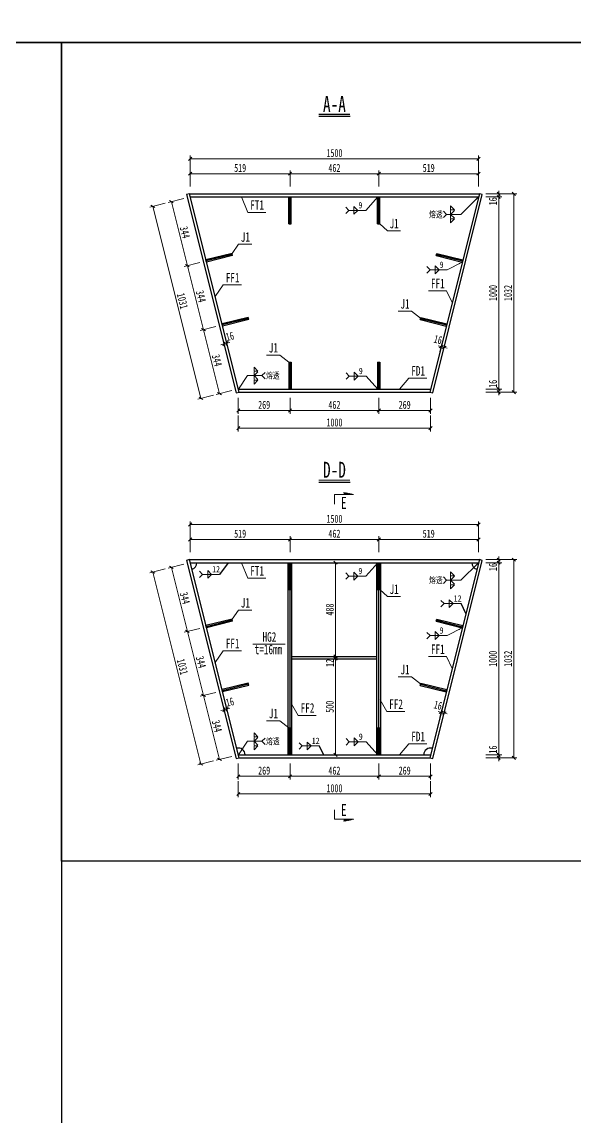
# Model space of a CAD drawing. Header units: millimetres. Extents: x -60009 to 63758, y -2164 to 95433.
# Drawn here: x 6144 to 9022, y 63072 to 68775 of the extents above; entities that cross this region are included whole.
import ezdxf
from ezdxf.enums import TextEntityAlignment as Align

# ---------------------------------------------------------------- set-up
doc = ezdxf.new("R2010")
doc.units = ezdxf.units.MM
doc.layers.get('Defpoints').update_dxf_attribs({"color": 8})
for name, color, linetype, lineweight in [('Dim', 4, 'Continuous', 15), ('文字', 7, 'Continuous', 15), ('标注线及字体', 2, 'Continuous', 15), ('细实线', 4, 'Continuous', 15), ('钢板粗线', 1, 'Continuous', 25)]:
    doc.layers.add(name, color=color, linetype=linetype, lineweight=lineweight)
doc.layers.add('Text', color=4, linetype='Continuous')
doc.styles.add('111', font='仿宋_GB2312.TTF', dxfattribs={"width": 0.7})
doc.styles.add('BM_Dim', font='仿宋_GB2312.TTF', dxfattribs={"width": 0.85})
doc.styles.add('SMEDI', font='仿宋_GB2312.TTF', dxfattribs={"width": 0.75})
doc.styles.get("Standard").update_dxf_attribs({"font": '仿宋_GB2312.TTF'})
doc.dimstyles.new('200', dxfattribs={"dimscale": 0, "dimtxt": 2.5, "dimasz": 1, "dimexe": 1, "dimexo": 1, "dimgap": 0.6, "dimtad": 1, "dimdec": 0, "dimdsep": 46, "dimtxsty": '111', "dimblk": 'OBLIQUE', "dimcen": 0, "dimclrd": 4, "dimclre": 4, "dimclrt": 4, "dimadec": 1, "dimazin": 2, "dimtfac": 1, "dimtdec": 0, "dimtix": 1, "dimtmove": 2, "dimatfit": 3, "dimfxl": 4, "dimfxlon": 1, "dimtolj": 1, "dimlwd": -1, "dimlwe": -1, "dimarcsym": 0})
doc.dimstyles.new('MSteel_1.0_1.0', dxfattribs={"dimtxt": 3, "dimasz": 1.2, "dimexe": 1, "dimexo": 1, "dimgap": 1, "dimtad": 3, "dimtoh": 1, "dimdec": 0, "dimzin": 0, "dimdsep": 46, "dimtxsty": 'Standard', "dimblk": 'ARCHTICK', "dimcen": 0.09, "dimclrd": 3, "dimclre": 3, "dimadec": 0, "dimazin": 0, "dimtfac": 1, "dimtdec": 4, "dimtofl": 0, "dimtmove": 0, "dimatfit": 3, "dimfxl": 1, "dimtolj": 1, "dimtzin": 0, "dimarcsym": 0})

# ---------------------------------------------------------------- blocks, each defined once
blk = doc.blocks.new('12-140加劲 无焊孔')
at = {"layer": 'Defpoints'}
blk.add_line((0, -140), (0, 0), dxfattribs=at)
at = {"layer": '钢板粗线'}
for p, q in [((-6, 0), (6, 0)), ((-6, -140), (-6, 0)), ((6, -140), (6, 0)), ((-6, -140), (6, -140))]:
    blk.add_line(p, q, dxfattribs=at)
blk = doc.blocks.new('_Oblique')
at = {"color": 0, "linetype": 'ByBlock', "lineweight": -2}
blk.add_line((-0.5, -0.5), (0.5, 0.5), dxfattribs=at)
blk = doc.blocks.new('*D1882')
at = {"layer": 'Defpoints', "color": 0}
for p in [(-231, 105.2), (-750, -16), (-231, -16)]:
    blk.add_point(p, dxfattribs=at)
at = {"layer": '细实线', "color": 4}
for p, q in [((-750, 38.5), (-750, 121.8)), ((-231, 38.5), (-231, 121.8)), ((-750, 105.2), (-231, 105.2))]:
    blk.add_line(p, q, dxfattribs=at)
at = {"layer": '细实线', "color": 4, "xscale": 16.66666666666666, "yscale": 16.66666666666666, "zscale": 16.66666666666666, "rotation": 180}
blk.add_blockref('_Oblique', (-750, 105.2), dxfattribs=at)
at = {"layer": '细实线', "color": 4, "xscale": 16.66666666666666, "yscale": 16.66666666666666, "zscale": 16.66666666666666}
blk.add_blockref('_Oblique', (-231, 105.2), dxfattribs=at)
at = {"layer": '细实线', "color": 4, "insert": (-490.5, 135), "char_height": 41.67, "attachment_point": 5, "style": '111'}
blk.add_mtext('\\A1;519', dxfattribs=at)
blk = doc.blocks.new('*D1883')
at = {"layer": 'Defpoints', "color": 0}
for p in [(231, 105.2), (-231, -16), (231, -16)]:
    blk.add_point(p, dxfattribs=at)
at = {"layer": '细实线', "color": 4}
for p, q in [((-231, 38.5), (-231, 121.8)), ((231, 38.5), (231, 121.8)), ((-231, 105.2), (231, 105.2))]:
    blk.add_line(p, q, dxfattribs=at)
at = {"layer": '细实线', "color": 4, "xscale": 16.66666666666666, "yscale": 16.66666666666666, "zscale": 16.66666666666666, "rotation": 180}
blk.add_blockref('_Oblique', (-231, 105.2), dxfattribs=at)
at = {"layer": '细实线', "color": 4, "xscale": 16.66666666666666, "yscale": 16.66666666666666, "zscale": 16.66666666666666}
blk.add_blockref('_Oblique', (231, 105.2), dxfattribs=at)
at = {"layer": '细实线', "color": 4, "insert": (0, 135), "char_height": 41.67, "attachment_point": 5, "style": '111'}
blk.add_mtext('\\A1;462', dxfattribs=at)
blk = doc.blocks.new('*D1884')
at = {"layer": 'Defpoints', "color": 0}
for p in [(231, 105.2), (231, -16), (750, -16)]:
    blk.add_point(p, dxfattribs=at)
at = {"layer": '细实线', "color": 4}
for p, q in [((231, 38.5), (231, 121.8)), ((750, 38.5), (750, 121.8)), ((750, 105.2), (231, 105.2))]:
    blk.add_line(p, q, dxfattribs=at)
at = {"layer": '细实线', "color": 4, "xscale": 16.66666666666666, "yscale": 16.66666666666666, "zscale": 16.66666666666666}
for p, rotation in [((231, 105.2), 180), ((750, 105.2), 360)]:
    blk.add_blockref('_Oblique', p, dxfattribs=dict(at, rotation=rotation))
at = {"layer": '细实线', "color": 4, "insert": (490.5, 135), "char_height": 41.67, "attachment_point": 5, "style": '111'}
blk.add_mtext('\\A1;519', dxfattribs=at)
blk = doc.blocks.new('*D1885')
at = {"layer": 'Defpoints', "color": 0}
for p in [(750, 182.8), (-750, -16), (750, -16)]:
    blk.add_point(p, dxfattribs=at)
at = {"layer": '细实线', "color": 4}
for p, q in [((-750, 116.1), (-750, 199.4)), ((-750, 182.8), (750, 182.8)), ((750, 116.1), (750, 199.4))]:
    blk.add_line(p, q, dxfattribs=at)
at = {"layer": '细实线', "color": 4, "xscale": 16.66666666666666, "yscale": 16.66666666666666, "zscale": 16.66666666666666, "rotation": 180}
blk.add_blockref('_Oblique', (-750, 182.8), dxfattribs=at)
at = {"layer": '细实线', "color": 4, "xscale": 16.66666666666666, "yscale": 16.66666666666666, "zscale": 16.66666666666666}
blk.add_blockref('_Oblique', (750, 182.8), dxfattribs=at)
at = {"layer": '细实线', "color": 4, "insert": (0, 212.6), "char_height": 41.67, "attachment_point": 5, "style": '111'}
blk.add_mtext('\\A1;1500', dxfattribs=at)
blk = doc.blocks.new('*D1886')
at = {"layer": 'Defpoints', "color": 0}
for p in [(-750, -16), (-765, -373.9), (-666.7, -349.3)]:
    blk.add_point(p, dxfattribs=at)
at = {"layer": '细实线', "color": 4}
for p, q in [((-783.7, -24.4), (-864.5, -44.6)), ((-848.4, -40.6), (-765, -373.9)), ((-700.3, -357.8), (-781.2, -378))]:
    blk.add_line(p, q, dxfattribs=at)
at = {"layer": '细实线', "color": 4, "xscale": 16.66666666666666, "yscale": 16.66666666666666, "zscale": 16.66666666666666}
for p, rotation in [((-848.4, -40.6), 104.0362434679327), ((-765, -373.9), 284.0362434679326)]:
    blk.add_blockref('_Oblique', p, dxfattribs=dict(at, rotation=rotation))
at = {"layer": '细实线', "color": 4, "insert": (-777.8, -200), "char_height": 41.67, "attachment_point": 5, "rotation": 284.0362, "style": '111'}
blk.add_mtext('\\A1;344', dxfattribs=at)
blk = doc.blocks.new('*D1887')
at = {"layer": 'Defpoints', "color": 0}
for p in [(-666.7, -349.3), (-583.3, -682.7), (-681.7, -707.3)]:
    blk.add_point(p, dxfattribs=at)
at = {"layer": '细实线', "color": 4}
for p, q in [((-700.3, -357.8), (-781.2, -378)), ((-765, -373.9), (-681.7, -707.3)), ((-617, -691.1), (-697.9, -711.3))]:
    blk.add_line(p, q, dxfattribs=at)
at = {"layer": '细实线', "color": 4, "xscale": 16.66666666666666, "yscale": 16.66666666666666, "zscale": 16.66666666666666}
for p, rotation in [((-765, -373.9), 104.0362434679329), ((-681.7, -707.3), 284.0362434679329)]:
    blk.add_blockref('_Oblique', p, dxfattribs=dict(at, rotation=rotation))
at = {"layer": '细实线', "color": 4, "insert": (-694.4, -533.4), "char_height": 41.67, "attachment_point": 5, "rotation": 284.0362, "style": '111'}
blk.add_mtext('\\A1;344', dxfattribs=at)
blk = doc.blocks.new('*D1888')
at = {"layer": 'Defpoints', "color": 0}
for p in [(-583.3, -682.7), (-500, -1016), (-598.4, -1040.6)]:
    blk.add_point(p, dxfattribs=at)
at = {"layer": '细实线', "color": 4}
for p, q in [((-617, -691.1), (-697.9, -711.3)), ((-681.7, -707.3), (-598.4, -1040.6)), ((-533.7, -1024.4), (-614.5, -1044.6))]:
    blk.add_line(p, q, dxfattribs=at)
at = {"layer": '细实线', "color": 4, "xscale": 16.66666666666666, "yscale": 16.66666666666666, "zscale": 16.66666666666666}
for p, rotation in [((-681.7, -707.3), 104.0362434679088), ((-598.4, -1040.6), 284.0362434679088)]:
    blk.add_blockref('_Oblique', p, dxfattribs=dict(at, rotation=rotation))
at = {"layer": '细实线', "color": 4, "insert": (-611.1, -866.7), "char_height": 41.67, "attachment_point": 5, "rotation": 284.0362, "style": '111'}
blk.add_mtext('\\A1;344', dxfattribs=at)
blk = doc.blocks.new('*D1889')
at = {"layer": 'Defpoints', "color": 0}
for p in [(-750, -16), (-500, -1016), (-694.4, -1064.6)]:
    blk.add_point(p, dxfattribs=at)
at = {"layer": '细实线', "color": 4}
for p, q in [((-879.8, -48.4), (-960.6, -68.7)), ((-944.4, -64.6), (-694.4, -1064.6)), ((-629.8, -1048.4), (-710.6, -1068.7))]:
    blk.add_line(p, q, dxfattribs=at)
at = {"layer": '细实线', "color": 4, "xscale": 16.66666666666666, "yscale": 16.66666666666666, "zscale": 16.66666666666666}
for p, rotation in [((-944.4, -64.6), 104.0362434679265), ((-694.4, -1064.6), 284.0362434679265)]:
    blk.add_blockref('_Oblique', p, dxfattribs=dict(at, rotation=rotation))
at = {"layer": '细实线', "color": 4, "insert": (-790.5, -557.4), "char_height": 41.67, "attachment_point": 5, "rotation": 284.0362, "style": '111'}
blk.add_mtext('\\A1;1031', dxfattribs=at)
blk = doc.blocks.new('*D1890')
at = {"layer": 'Defpoints', "color": 0}
for p in [(-500, -1016), (-231, -1016), (-231, -1128.4)]:
    blk.add_point(p, dxfattribs=at)
at = {"layer": '细实线', "color": 4}
for p, q in [((-500, -1061.8), (-500, -1145.1)), ((-231, -1061.8), (-231, -1145.1)), ((-500, -1128.4), (-231, -1128.4))]:
    blk.add_line(p, q, dxfattribs=at)
at = {"layer": '细实线', "color": 4, "xscale": 16.66666666666666, "yscale": 16.66666666666666, "zscale": 16.66666666666666, "rotation": 180}
blk.add_blockref('_Oblique', (-500, -1128.4), dxfattribs=at)
at = {"layer": '细实线', "color": 4, "xscale": 16.66666666666666, "yscale": 16.66666666666666, "zscale": 16.66666666666666}
blk.add_blockref('_Oblique', (-231, -1128.4), dxfattribs=at)
at = {"layer": '细实线', "color": 4, "insert": (-365.5, -1098.6), "char_height": 41.67, "attachment_point": 5, "style": '111'}
blk.add_mtext('\\A1;269', dxfattribs=at)
blk = doc.blocks.new('*D1891')
at = {"layer": 'Defpoints', "color": 0}
for p in [(-231, -1016), (231, -1016), (231, -1128.4)]:
    blk.add_point(p, dxfattribs=at)
at = {"layer": '细实线', "color": 4}
for p, q in [((-231, -1061.8), (-231, -1145.1)), ((231, -1061.8), (231, -1145.1)), ((-231, -1128.4), (231, -1128.4))]:
    blk.add_line(p, q, dxfattribs=at)
at = {"layer": '细实线', "color": 4, "xscale": 16.66666666666666, "yscale": 16.66666666666666, "zscale": 16.66666666666666, "rotation": 180}
blk.add_blockref('_Oblique', (-231, -1128.4), dxfattribs=at)
at = {"layer": '细实线', "color": 4, "xscale": 16.66666666666666, "yscale": 16.66666666666666, "zscale": 16.66666666666666}
blk.add_blockref('_Oblique', (231, -1128.4), dxfattribs=at)
at = {"layer": '细实线', "color": 4, "insert": (0, -1098.6), "char_height": 41.67, "attachment_point": 5, "style": '111'}
blk.add_mtext('\\A1;462', dxfattribs=at)
blk = doc.blocks.new('*D1892')
at = {"layer": 'Defpoints', "color": 0}
for p in [(231, -1016), (500, -1016), (231, -1128.4)]:
    blk.add_point(p, dxfattribs=at)
at = {"layer": '细实线', "color": 4}
for p, q in [((231, -1061.8), (231, -1145.1)), ((500, -1061.8), (500, -1145.1)), ((500, -1128.4), (231, -1128.4))]:
    blk.add_line(p, q, dxfattribs=at)
at = {"layer": '细实线', "color": 4, "xscale": 16.66666666666666, "yscale": 16.66666666666666, "zscale": 16.66666666666666, "rotation": 180}
blk.add_blockref('_Oblique', (231, -1128.4), dxfattribs=at)
at = {"layer": '细实线', "color": 4, "xscale": 16.66666666666666, "yscale": 16.66666666666666, "zscale": 16.66666666666666}
blk.add_blockref('_Oblique', (500, -1128.4), dxfattribs=at)
at = {"layer": '细实线', "color": 4, "insert": (365.5, -1098.6), "char_height": 41.67, "attachment_point": 5, "style": '111'}
blk.add_mtext('\\A1;269', dxfattribs=at)
blk = doc.blocks.new('*D1893')
at = {"layer": 'Defpoints', "color": 0}
for p in [(-500, -1016), (500, -1016), (500, -1220.4)]:
    blk.add_point(p, dxfattribs=at)
at = {"layer": '细实线', "color": 4}
for p, q in [((-500, -1153.7), (-500, -1237)), ((500, -1153.7), (500, -1237)), ((-500, -1220.4), (500, -1220.4))]:
    blk.add_line(p, q, dxfattribs=at)
at = {"layer": '细实线', "color": 4, "xscale": 16.66666666666666, "yscale": 16.66666666666666, "zscale": 16.66666666666666, "rotation": 180}
blk.add_blockref('_Oblique', (-500, -1220.4), dxfattribs=at)
at = {"layer": '细实线', "color": 4, "xscale": 16.66666666666666, "yscale": 16.66666666666666, "zscale": 16.66666666666666}
blk.add_blockref('_Oblique', (500, -1220.4), dxfattribs=at)
at = {"layer": '细实线', "color": 4, "insert": (0, -1190.6), "char_height": 41.67, "attachment_point": 5, "style": '111'}
blk.add_mtext('\\A1;1000', dxfattribs=at)
blk = doc.blocks.new('*D1894')
at = {"layer": 'Defpoints', "color": 0}
for p in [(706.2, -16), (462.4, -1016), (854.8, -1016)]:
    blk.add_point(p, dxfattribs=at)
at = {"layer": '细实线', "color": 4}
for p, q in [((788.1, -16), (871.4, -16)), ((854.8, -16), (854.8, -1016)), ((788.1, -1016), (871.4, -1016))]:
    blk.add_line(p, q, dxfattribs=at)
at = {"layer": '细实线', "color": 4, "xscale": 16.66666666666666, "yscale": 16.66666666666666, "zscale": 16.66666666666666}
for p, rotation in [((854.8, -16), 90), ((854.8, -1016), 270)]:
    blk.add_blockref('_Oblique', p, dxfattribs=dict(at, rotation=rotation))
at = {"layer": '细实线', "color": 4, "insert": (824.9, -516), "char_height": 41.67, "attachment_point": 5, "rotation": 90, "style": '111'}
blk.add_mtext('\\A1;1000', dxfattribs=at)
blk = doc.blocks.new('*D1895')
at = {"layer": 'Defpoints', "color": 0}
for p in [(706.7, 0), (706.2, -16), (854.8, 0)]:
    blk.add_point(p, dxfattribs=at)
at = {"layer": '细实线', "color": 4}
for p, q in [((854.8, 0), (854.8, 16.7)), ((788.1, 0), (871.4, 0)), ((788.1, -16), (871.4, -16)), ((854.8, -16), (854.8, 0)), ((854.8, -16), (854.8, -32.7))]:
    blk.add_line(p, q, dxfattribs=at)
at = {"layer": '细实线', "color": 4, "xscale": 16.66666666666666, "yscale": 16.66666666666666, "zscale": 16.66666666666666}
for p, rotation in [((854.8, 0), 270), ((854.8, -16), 90)]:
    blk.add_blockref('_Oblique', p, dxfattribs=dict(at, rotation=rotation))
at = {"layer": '细实线', "color": 4, "insert": (824.9, -38.5), "char_height": 41.67, "attachment_point": 5, "rotation": 90, "style": '111'}
blk.add_mtext('\\A1;16', dxfattribs=at)
blk = doc.blocks.new('*D1896')
at = {"layer": 'Defpoints', "color": 0}
for p in [(462.4, -1016), (854.8, -1016), (461.7, -1032)]:
    blk.add_point(p, dxfattribs=at)
at = {"layer": '细实线', "color": 4}
for p, q in [((788.1, -1016), (871.4, -1016)), ((854.8, -1016), (854.8, -999.3)), ((854.8, -1032), (854.8, -1016)), ((788.1, -1032), (871.4, -1032)), ((854.8, -1032), (854.8, -1048.7))]:
    blk.add_line(p, q, dxfattribs=at)
at = {"layer": '细实线', "color": 4, "xscale": 16.66666666666666, "yscale": 16.66666666666666, "zscale": 16.66666666666666}
for p, rotation in [((854.8, -1016), 270), ((854.8, -1032), 90)]:
    blk.add_blockref('_Oblique', p, dxfattribs=dict(at, rotation=rotation))
at = {"layer": '细实线', "color": 4, "insert": (824.9, -989.2), "char_height": 41.67, "attachment_point": 5, "rotation": 90, "style": '111'}
blk.add_mtext('\\A1;16', dxfattribs=at)
blk = doc.blocks.new('*D1897')
at = {"layer": 'Defpoints', "color": 0}
for p in [(740, 0), (461.7, -1032), (933.2, -1032)]:
    blk.add_point(p, dxfattribs=at)
at = {"layer": '细实线', "color": 4}
for p, q in [((866.5, 0), (949.9, 0)), ((933.2, 0), (933.2, -1032)), ((866.5, -1032), (949.9, -1032))]:
    blk.add_line(p, q, dxfattribs=at)
at = {"layer": '细实线', "color": 4, "xscale": 16.66666666666666, "yscale": 16.66666666666666, "zscale": 16.66666666666666}
for p, rotation in [((933.2, 0), 90), ((933.2, -1032), 270)]:
    blk.add_blockref('_Oblique', p, dxfattribs=dict(at, rotation=rotation))
at = {"layer": '细实线', "color": 4, "insert": (903.4, -516), "char_height": 41.67, "attachment_point": 5, "rotation": 90, "style": '111'}
blk.add_mtext('\\A1;1032', dxfattribs=at)
blk = doc.blocks.new('*D1898')
at = {"layer": 'Defpoints', "color": 0}
for p in [(-559.6, -777.7), (-562.8, -830.6), (-547.3, -826.8)]:
    blk.add_point(p, dxfattribs=at)
at = {"layer": '细实线', "color": 4}
for p, q in [((-575.1, -781.6), (-591.3, -785.7)), ((-566.9, -814.5), (-579.1, -765.4)), ((-575.1, -781.6), (-559.6, -777.7)), ((-551.4, -810.6), (-563.6, -761.6)), ((-559.6, -777.7), (-543.4, -773.7))]:
    blk.add_line(p, q, dxfattribs=at)
at = {"layer": '细实线', "color": 4, "xscale": 16.66666666666666, "yscale": 16.66666666666666, "zscale": 16.66666666666666}
for p, rotation in [((-575.1, -781.6), 14.03624346792648), ((-559.6, -777.7), 194.0362434679265)]:
    blk.add_blockref('_Oblique', p, dxfattribs=dict(at, rotation=rotation))
at = {"layer": '细实线', "color": 4, "insert": (-544.2, -741.4), "char_height": 41.67, "attachment_point": 5, "rotation": 14.0362, "style": '111'}
blk.add_mtext('\\A1;16', dxfattribs=at)
blk = doc.blocks.new('*D1899')
at = {"layer": 'Defpoints', "color": 0}
for p in [(544.5, -837.9), (560.1, -841.8), (570.7, -799.2)]:
    blk.add_point(p, dxfattribs=at)
at = {"layer": '细实线', "color": 4}
for p, q in [((555.2, -795.3), (539, -791.3)), ((548.6, -821.7), (559.2, -779.2)), ((555.2, -795.3), (570.7, -799.2)), ((564.1, -825.6), (574.7, -783)), ((570.7, -799.2), (586.9, -803.3))]:
    blk.add_line(p, q, dxfattribs=at)
at = {"layer": '细实线', "color": 4, "xscale": 16.66666666666666, "yscale": 16.66666666666666, "zscale": 16.66666666666666}
for p, rotation in [((555.2, -795.3), 345.9637565320735), ((570.7, -799.2), 165.9637565320735)]:
    blk.add_blockref('_Oblique', p, dxfattribs=dict(at, rotation=rotation))
at = {"layer": '细实线', "color": 4, "insert": (539, -758.6), "char_height": 41.67, "attachment_point": 5, "rotation": 345.9638, "style": '111'}
blk.add_mtext('\\A1;16', dxfattribs=at)
blk = doc.blocks.new('_ArchTick')
at = {"color": 0, "linetype": 'ByBlock', "const_width": 0.15}
blk.add_lwpolyline([(-0.5, -0.5), (0.5, 0.5)], dxfattribs=at)
blk = doc.blocks.new('全融透2')
at = {"layer": 'Dim'}
blk.add_line((0, 0), (-4.48, 0), dxfattribs=at)
for points in [[(-5.48, 1), (-4.48, 0), (-5.48, -1)], [(-2, 1.21), (-3.23, 0), (-3.23, 1.21)], [(-2, -1.21), (-3.23, 0), (-3.23, -1.21)]]:
    blk.add_lwpolyline(points, dxfattribs=at)
for points in [[(-3.23, 2.65), (-3.23, 1.41), (-2, 1.41)], [(-3.23, -2.65), (-3.23, -1.41), (-2, -1.41)]]:
    blk.add_lwpolyline(points, close=True, dxfattribs=at)
at = {"layer": 'Text', "style": 'SMEDI', "width": 0.75}
blk.add_text('熔透', height=2, dxfattribs=at).set_placement((-9.92, 0), align=Align.MIDDLE_LEFT)
blk = doc.blocks.new('全融透1')
at = {"layer": 'Dim'}
blk.add_line((0, 0), (4.48, 0), dxfattribs=at)
for points in [[(2, 2.65), (2, 1.41), (3.23, 1.41)], [(2, -2.65), (2, -1.41), (3.23, -1.41)]]:
    blk.add_lwpolyline(points, close=True, dxfattribs=at)
for points in [[(3.23, 1.21), (2, 0), (2, 1.21)], [(3.23, -1.21), (2, 0), (2, -1.21)], [(5.48, 1), (4.48, 0), (5.48, -1)]]:
    blk.add_lwpolyline(points, dxfattribs=at)
at = {"layer": 'Text', "style": 'SMEDI', "width": 0.75}
blk.add_text('熔透', height=2, dxfattribs=at).set_placement((5.77, 0), align=Align.MIDDLE_LEFT)
blk = doc.blocks.new('角焊缝1')
at = {"layer": 'Dim'}
blk.add_line((-3101.17, 370.22), (-3106.48, 370.22), dxfattribs=at)
blk.add_lwpolyline([(-3107.48, 369.22), (-3106.48, 370.22), (-3107.48, 371.22)], dxfattribs=at)
blk.add_lwpolyline([(-3104.91, 371.45), (-3104.91, 368.99), (-3103.68, 370.22)], close=True, dxfattribs=at)
blk = doc.blocks.new('*D84')
at = {"layer": 'Defpoints', "color": 0}
for p in [(7719, 65459.1), (7719.6, 65471.1), (7775.6, 65471.1)]:
    blk.add_point(p, dxfattribs=at)
at = {"layer": '细实线', "color": 4}
for p, q in [((7775.6, 65471.1), (7775.6, 65487.7)), ((7735.7, 65459.1), (7792.2, 65459.1)), ((7736.2, 65471.1), (7792.2, 65471.1)), ((7775.6, 65459.1), (7775.6, 65471.1)), ((7775.6, 65459.1), (7775.6, 65442.4))]:
    blk.add_line(p, q, dxfattribs=at)
at = {"layer": '细实线', "color": 4, "xscale": 16.66666666666666, "yscale": 16.66666666666666, "zscale": 16.66666666666666}
for p, rotation in [((7775.6, 65471.1), 270), ((7775.6, 65459.1), 90)]:
    blk.add_blockref('_Oblique', p, dxfattribs=dict(at, rotation=rotation))
at = {"layer": '细实线', "color": 4, "insert": (7746.2, 65437), "char_height": 41.67, "attachment_point": 5, "rotation": 90, "style": '111'}
blk.add_mtext('\\A1;12', dxfattribs=at)
blk = doc.blocks.new('*D85')
at = {"layer": 'Defpoints', "color": 0}
for p in [(7719, 65459.1), (7727.9, 64959.1), (7775.6, 64959.1)]:
    blk.add_point(p, dxfattribs=at)
at = {"layer": '细实线', "color": 4}
for p, q in [((7735.7, 65459.1), (7792.2, 65459.1)), ((7775.6, 65459.1), (7775.6, 64959.1)), ((7744.6, 64959.1), (7792.2, 64959.1))]:
    blk.add_line(p, q, dxfattribs=at)
at = {"layer": '细实线', "color": 4, "xscale": 16.66666666666666, "yscale": 16.66666666666666, "zscale": 16.66666666666666}
for p, rotation in [((7775.6, 65459.1), 90), ((7775.6, 64959.1), 270)]:
    blk.add_blockref('_Oblique', p, dxfattribs=dict(at, rotation=rotation))
at = {"layer": '细实线', "color": 4, "insert": (7745.8, 65209.1), "char_height": 41.67, "attachment_point": 5, "rotation": 90, "style": '111'}
blk.add_mtext('\\A1;500', dxfattribs=at)
blk = doc.blocks.new('剖面箭头')
at = {"ltscale": 10}
h = blk.add_hatch(dxfattribs=at)
h.set_pattern_fill('ANSI31', color=2, style=0)
h.set_pattern_definition([(45, (-182.99888, -777.8594), (-0.088388348, 0.088388348), [])])
h.paths.add_polyline_path([(6, -3), (3.15, -3), (3, -3.6)])
at = {"color": 3, "ltscale": 10}
blk.add_line((0, 0), (0, -3), dxfattribs=at)
at = {"color": 2, "ltscale": 10}
for p, q in [((0, -3), (6, -3)), ((6, -3), (3, -3.6)), ((3, -3.6), (3.15, -3))]:
    blk.add_line(p, q, dxfattribs=at)
blk = doc.blocks.new('*D271')
at = {"layer": 'Defpoints', "color": 0, "transparency": 16777216}
for p in [(21100.9, 67033.4), (21986.2, 67032), (21099.3, 66017.4), (21984.6, 66032), (21099.2, 65919.6)]:
    blk.add_point(p, dxfattribs=at)
at = {"layer": '细实线', "color": 4, "transparency": 16777216}
for p, q in [((21099.2, 65986.3), (21099.1, 65903)), ((21984.6, 65984.9), (21984.4, 65901.5))]:
    blk.add_line(p, q, dxfattribs=at)
blk.add_arc((-34515894092.1, -21492456430780), 21492484212182.8, 89.907985640573, 89.907985642933, dxfattribs=at)
at = {"layer": '细实线', "color": 4, "transparency": 16777216, "xscale": 16.66666666666666, "yscale": 16.66666666666666, "zscale": 16.66666666666666}
for p, rotation in [((21099.1, 65919.6), 179.9079856429328), ((21984.4, 65918.2), 359.9079856405726)]:
    blk.add_blockref('_Oblique', p, dxfattribs=dict(at, rotation=rotation))
at = {"layer": '细实线', "color": 4, "transparency": 16777216, "insert": (21541.8, 65948.7), "char_height": 41.67, "attachment_point": 5, "rotation": 359.908, "style": '111'}
blk.add_mtext('885', dxfattribs=at)
blk = doc.blocks.new('*D273')
at = {"layer": 'Defpoints', "color": 0, "transparency": 16777216}
for p in [(21101.2, 67117), (21100.9, 67033.4), (21986.2, 67032), (21099.3, 66017.4), (21984.6, 66032)]:
    blk.add_point(p, dxfattribs=at)
at = {"layer": '细实线', "color": 4, "transparency": 16777216}
for p, q in [((21100.9, 67050.4), (21101.1, 67133.7)), ((21986.3, 67049), (21986.4, 67132.3))]:
    blk.add_line(p, q, dxfattribs=at)
blk.add_arc((-34515894092.1, -21492456430780), 21492484213380.2, 89.907985640573, 89.907985642933, dxfattribs=at)
at = {"layer": '细实线', "color": 4, "transparency": 16777216, "xscale": 16.66666666666666, "yscale": 16.66666666666666, "zscale": 16.66666666666666}
for p, rotation in [((21101.1, 67117), 179.9079856429328), ((21986.4, 67115.6), 359.9079856405726)]:
    blk.add_blockref('_Oblique', p, dxfattribs=dict(at, rotation=rotation))
at = {"layer": '细实线', "color": 4, "transparency": 16777216, "insert": (21543.8, 67146.2), "char_height": 41.67, "attachment_point": 5, "rotation": 359.908, "style": '111'}
blk.add_mtext('885', dxfattribs=at)
blk = doc.blocks.new('*D514')
at = {"layer": 'Defpoints', "color": 0}
for p in [(7727.9, 65959.1), (7775.6, 65959.1), (7719, 65471.1)]:
    blk.add_point(p, dxfattribs=at)
at = {"layer": '细实线', "color": 4}
for p, q in [((7744.6, 65959.1), (7792.2, 65959.1)), ((7775.6, 65471.1), (7775.6, 65959.1)), ((7735.7, 65471.1), (7792.2, 65471.1))]:
    blk.add_line(p, q, dxfattribs=at)
at = {"layer": '细实线', "color": 4, "xscale": 16.66666666666666, "yscale": 16.66666666666666, "zscale": 16.66666666666666}
for p, rotation in [((7775.6, 65959.1), 90), ((7775.6, 65471.1), 270)]:
    blk.add_blockref('_Oblique', p, dxfattribs=dict(at, rotation=rotation))
at = {"layer": '细实线', "color": 4, "insert": (7745.8, 65715.1), "char_height": 41.67, "attachment_point": 5, "rotation": 90, "style": '111'}
blk.add_mtext('\\A1;488', dxfattribs=at)
blk = doc.blocks.new('等截面')
at = {"layer": '细实线'}
for p, q in [((-451, -96.1), (-484, -16)), ((-451, -96.1), (-356.9, -96.1)), ((275.5, -192.1), (237, -156)), ((275.5, -192.1), (343.9, -192.1)), ((-498.5, -262.4), (-532.3, -309.6)), ((-498.5, -262.4), (-430.2, -262.4)), ((-578.2, -474.4), (-620.3, -534.9)), ((-578.2, -474.4), (-484.1, -474.4)), ((489.3, -504.8), (583.4, -504.8)), ((583.4, -504.8), (612.4, -566.3)), ((332.1, -610.4), (400.4, -610.4)), ((400.4, -610.4), (447.7, -647.3)), ((-352.6, -839.1), (-284.3, -839.1)), ((-284.3, -839.1), (-237, -876)), ((386.9, -959.2), (339.2, -1016)), ((386.9, -959.2), (480.9, -959.2))]:
    blk.add_line(p, q, dxfattribs=at)
for p in [(-666.7, -349.3), (-583.3, -682.7)]:
    blk.add_point(p, dxfattribs=at)
at = {"layer": '钢板粗线'}
for p, q in [((-754, 0), (754, 0)), ((-750, -16), (750, -16)), ((-500, -1016), (500, -1016)), ((-496, -1032), (496, -1032))]:
    blk.add_line(p, q, dxfattribs=at)
for points in [[(-754, 0), (-769.5, -3.9), (-511.5, -1035.9), (-496, -1032)], [(496, -1032), (511.5, -1035.9), (769.5, -3.9), (754, 0)]]:
    blk.add_lwpolyline(points, close=True, dxfattribs=at)
at = {"layer": '细实线'}
for p in [(-231, -16), (231, -16)]:
    blk.add_blockref('12-140加劲 无焊孔', p, dxfattribs=at)
at = {"layer": '细实线', "xscale": 16.66666666666666, "yscale": 16.66666666666666, "zscale": 16.66666666666666}
for name, p in [('角焊缝1', (51850, -6256)), ('全融透2', (658.3, -107)), ('角焊缝1', (52272.3, -6565.8)), ('全融透1', (-451.7, -945.9)), ('角焊缝1', (51852, -7119.2))]:
    blk.add_blockref(name, p, dxfattribs=at)
at = {"layer": '细实线', "rotation": 104.0362434679265}
for p in [(-666.7, -349.3), (-583.3, -682.7)]:
    blk.add_blockref('12-140加劲 无焊孔', p, dxfattribs=at)
at = {"layer": '细实线', "xscale": -1}
for p, rotation in [((666.7, -349.3), 255.9637565320735), ((583.3, -682.7), 255.9637565320735), ((-231, -1016), 180), ((231, -1016), 180)]:
    blk.add_blockref('12-140加劲 无焊孔', p, dxfattribs=dict(at, rotation=rotation))
at = {"layer": 'Text', "style": 'SMEDI', "width": 0.75}
for p in [(124.8, -58.8), (547.1, -368.6), (126.8, -921.9)]:
    blk.add_text('9', height=33.3, dxfattribs=at).set_placement(p, align=Align.MIDDLE_LEFT)
at = {"layer": '文字', "style": 'BM_Dim', "width": 0.7}
for s, p in [('FT1', (-402.2, -97.9)), ('J1', (310.7, -194)), ('J1', (-463.3, -264.3)), ('FF1', (-529.4, -476.3)), ('FF1', (538.2, -506.7)), ('J1', (367.3, -612.3)), ('J1', (-317.4, -840.9)), ('FD1', (435.7, -961.1))]:
    blk.add_text(s, height=50, dxfattribs=at).set_placement(p, align=Align.BOTTOM_CENTER)
at = {"layer": '细实线'}
for base, p1, p2, override, picture, middle in [((750, 182.8), (-750, -16), (750, -16), {"dimscale": 16.666667}, '*D1885', (0, 212.6)), ((-231, 105.2), (-750, -16), (-231, -16), {"dimscale": 16.666667}, '*D1882', (-490.5, 135)), ((231, 105.2), (-231, -16), (231, -16), {"dimscale": 16.666667}, '*D1883', (0, 135)), ((-231, -1128.4), (-500, -1016), (-231, -1016), {"dimscale": 16.666667, "dimblk": 'Oblique'}, '*D1890', (-365.5, -1098.6)), ((500, -1220.4), (-500, -1016), (500, -1016), {"dimscale": 16.666667, "dimblk": 'Oblique'}, '*D1893', (0, -1190.6)), ((231, -1128.4), (-231, -1016), (231, -1016), {"dimscale": 16.666667, "dimblk": 'Oblique'}, '*D1891', (0, -1098.6))]:
    dim = blk.add_linear_dim(base=base, p1=p1, p2=p2, dimstyle='200', override=override, dxfattribs=at)
    dim.commit()
    dim.dimension.update_dxf_attribs({"geometry": picture, "text_midpoint": middle})
for base, p1, p2, angle, override, picture, middle in [((231, 105.2), (750, -16), (231, -16), 180, {"dimscale": 16.666667}, '*D1884', (490.5, 135)), ((933.2, -1032), (740, 0), (461.7, -1032), 90, {"dimscale": 16.666667, "dimblk": 'Oblique'}, '*D1897', (903.4, -516)), ((854.8, -1016), (706.2, -16), (462.4, -1016), 90, {"dimscale": 16.666667, "dimblk": 'Oblique'}, '*D1894', (824.9, -516)), ((231, -1128.4), (500, -1016), (231, -1016), 180, {"dimscale": 16.666667, "dimblk": 'Oblique'}, '*D1892', (365.5, -1098.6))]:
    dim = blk.add_linear_dim(base=base, p1=p1, p2=p2, angle=angle, dimstyle='200', override=override, dxfattribs=at)
    dim.commit()
    dim.dimension.update_dxf_attribs({"geometry": picture, "text_midpoint": middle})
for base, p1, p2, angle, picture, middle, dimtype in [((854.8, 0), (706.2, -16), (706.7, 0), 90, '*D1895', (824.9, -38.5), 160), ((-559.6, -777.7), (-562.8, -830.6), (-547.3, -826.8), 14.0362, '*D1898', (-544.2, -741.4), 161), ((570.7, -799.2), (544.5, -837.9), (560.1, -841.8), 345.9638, '*D1899', (539, -758.6), 161), ((854.8, -1016), (461.7, -1032), (462.4, -1016), 90, '*D1896', (824.9, -989.2), 160)]:
    dim = blk.add_linear_dim(base=base, p1=p1, p2=p2, angle=angle, dimstyle='200', override={"dimscale": 16.666667, "dimblk": 'Oblique'}, dxfattribs=at)
    dim.commit()
    dim.dimension.update_dxf_attribs({"geometry": picture, "text_midpoint": middle, "dimtype": dimtype})
for p1, p2, distance, picture, middle in [((-750, -16), (-500, -1016), -200.4, '*D1889', (-790.5, -557.4)), ((-750, -16), (-666.7, -349.3), -101.4, '*D1886', (-777.8, -200)), ((-666.7, -349.3), (-583.3, -682.7), -101.4, '*D1887', (-694.4, -533.4)), ((-583.3, -682.7), (-500, -1016), -101.4, '*D1888', (-611.1, -866.7))]:
    dim = blk.add_aligned_dim(p1=p1, p2=p2, distance=distance, dimstyle='200', override={"dimscale": 16.666667, "dimblk": 'Oblique'}, dxfattribs=at)
    dim.commit()
    dim.dimension.update_dxf_attribs({"geometry": picture, "text_midpoint": middle})
at = {"layer": 'Dim'}
for points in [[(225.1, -16), (163.8, -85.6)], [(750.1, -16), (658.3, -107)], [(665.3, -355.1), (586.1, -395.4)], [(-499.9, -1016), (-451.7, -945.9)], [(225.1, -1016), (165.7, -948.8)]]:
    blk.add_leader(points, dimstyle='MSteel_1.0_1.0', override={"dimscale": 16.666667, "dimclrd": 256}, dxfattribs=at)

msp = doc.modelspace()

# ---------------------------------------------------------------- linework, layer by layer
for p, q in [((7688.2, 68284), (7851.6, 68284)), ((7688.2, 66379.4), (7851.6, 66379.4))]:
    msp.add_line(p, q)
at = {"const_width": 6}
for points in [[(7688.2, 68294), (7851.6, 68294)], [(7688.2, 66389.4), (7851.6, 66389.4)]]:
    msp.add_lwpolyline(points, dxfattribs=at)
at = {"layer": 'Defpoints'}
for p, q in [((7538.9, 64959.1), (7538.9, 65959.1)), ((8000.9, 64959.1), (8000.9, 65959.1))]:
    msp.add_line(p, q, dxfattribs=at)
for points in [[(-19316.8, 89984.2), (12766.5, 89984.2), (12766.5, 68667.5), (-19316.8, 68667.5)], [(-19316.8, 68667.5), (6349.8, 68667.5), (6349.8, 51614.2), (-19316.8, 51614.2)], [(6349.8, 68667.5), (12766.5, 68667.5), (12766.5, 64404.2), (6349.8, 64404.2)]]:
    msp.add_lwpolyline(points, close=True, dxfattribs=at)
at = {"layer": '细实线'}
for p, q in [((7345.2, 65534.4), (7513.4, 65534.4)), ((7581, 65164.3), (7546.9, 65224)), ((8042, 65184.6), (8007.9, 65244.3)), ((7581, 65164.3), (7675.1, 65164.3)), ((8042, 65184.6), (8136, 65184.6))]:
    msp.add_line(p, q, dxfattribs=at)
at = {"layer": '钢板粗线'}
for p, q in [((7528.9, 64959.1), (7528.9, 65959.1)), ((7548.9, 64959.1), (7548.9, 65959.1)), ((7990.9, 64959.1), (7990.9, 65959.1)), ((8010.9, 64959.1), (8010.9, 65959.1)), ((7548.9, 65471.1), (7990.9, 65471.1)), ((7548.9, 65459.1), (7990.9, 65459.1))]:
    msp.add_line(p, q, dxfattribs=at)
for centre, start, end in [((7019.9, 65959.1), 284.0362, 0), ((8519.9, 65959.1), 180, 255.9638), ((7269.9, 64959.1), 0, 104.0362), ((8269.9, 64959.1), 75.9638, 180)]:
    msp.add_arc(centre, 35, start, end, dxfattribs=at)

# ---------------------------------------------------------------- block references
at = {"layer": 'Dim', "yscale": 16.66666666666666, "zscale": 16.66666666666666}
for p, xscale, rotation in [((7769.6, 66264.4), -16.66666666666666, 180.0000000000007), ((7769.6, 64672.8), 16.66666666666666, 359.9999999999993)]:
    msp.add_blockref('剖面箭头', p, dxfattribs=dict(at, xscale=xscale, rotation=rotation))
at = {"layer": '细实线'}
for p in [(7769.9, 67879.7), (7769.9, 65975.1)]:
    msp.add_blockref('等截面', p, dxfattribs=at)
at = {"layer": '细实线', "xscale": 16.66666666666666, "yscale": 16.66666666666666, "zscale": 16.66666666666666}
for p in [(58859, 59728.1), (60115.7, 59575.7), (59377.2, 58834.4)]:
    msp.add_blockref('角焊缝1', p, dxfattribs=at)

# ---------------------------------------------------------------- texts
at = {"layer": 'Text', "style": 'SMEDI', "width": 0.75}
for p in [(7133.8, 65925.3), (8390.5, 65772.9), (7652, 65031.6)]:
    msp.add_text('12', height=33.33, dxfattribs=at).set_placement(p, align=Align.MIDDLE_LEFT)
at = {"layer": '文字', "style": 'BM_Dim', "width": 0.7}
for p in [(7818.5, 66239.6), (7818.5, 64640.8)]:
    msp.add_text('E', height=62.5, dxfattribs=at).set_placement(p, align=Align.CENTER)
for s, p in [('HG2', (7431.8, 65532.5)), ('t=16mm', (7426.7, 65467.7)), ('FF2', (8090.8, 65182.7)), ('FF2', (7629.8, 65162.4))]:
    msp.add_text(s, height=50, dxfattribs=at).set_placement(p, align=Align.BOTTOM_CENTER)
at = {"layer": '标注线及字体', "style": '111', "width": 0.7}
for s, p in [('A-A', (7769.9, 68347.4)), ('D-D', (7769.9, 66442.8))]:
    msp.add_text(s, height=83.33, dxfattribs=at).set_placement(p, align=Align.MIDDLE)

# ---------------------------------------------------------------- dimensions: what is measured, and where the dimension line sits
at = {"layer": '细实线'}
for base, picture, middle in [((21101.2, 67117), '*D273', (21543.8, 67146.2)), ((21099.2, 65919.6), '*D271', (21541.8, 65948.7))]:
    dim = msp.add_angular_dim_2l(base=base, line1=((21099.3, 66017.4), (21100.9, 67033.4)), line2=((21986.2, 67032), (21984.6, 66032)), text='885', dimstyle='200', override={"dimscale": 16.666667, "dimtxsty": '111', "dimblk": 'Oblique'}, dxfattribs=at)
    dim.commit()
    dim.dimension.update_dxf_attribs({"geometry": picture, "text_midpoint": middle})
for base, p1, p2, angle, picture, middle in [((7775.6, 65959.1), (7719, 65471.1), (7727.9, 65959.1), 90, '*D514', (7745.8, 65715.1)), ((7775.6, 64959.1), (7719, 65459.1), (7727.9, 64959.1), 270, '*D85', (7745.8, 65209.1))]:
    dim = msp.add_linear_dim(base=base, p1=p1, p2=p2, angle=angle, dimstyle='200', override={"dimscale": 16.666667, "dimblk": 'Oblique'}, dxfattribs=at)
    dim.commit()
    dim.dimension.update_dxf_attribs({"geometry": picture, "text_midpoint": middle})
dim = msp.add_linear_dim(base=(7775.6, 65471.1), p1=(7719, 65459.1), p2=(7719.6, 65471.1), angle=90, dimstyle='200', override={"dimscale": 16.666667, "dimblk": 'Oblique'}, dxfattribs=at)
dim.commit()
dim.dimension.update_dxf_attribs({"geometry": '*D84', "text_midpoint": (7746.2, 65437), "dimtype": 160})

# ---------------------------------------------------------------- leaders
at = {"layer": 'Dim'}
for points in [[(7216.8, 65959.1), (7172.8, 65898.5)], [(8453.9, 65694.8), (8429.5, 65746.1)], [(7715.2, 64958.1), (7690.9, 65004.8)]]:
    msp.add_leader(points, dimstyle='MSteel_1.0_1.0', override={"dimscale": 16.666667, "dimclrd": 256}, dxfattribs=at)

doc.saveas('drawing.dxf')
